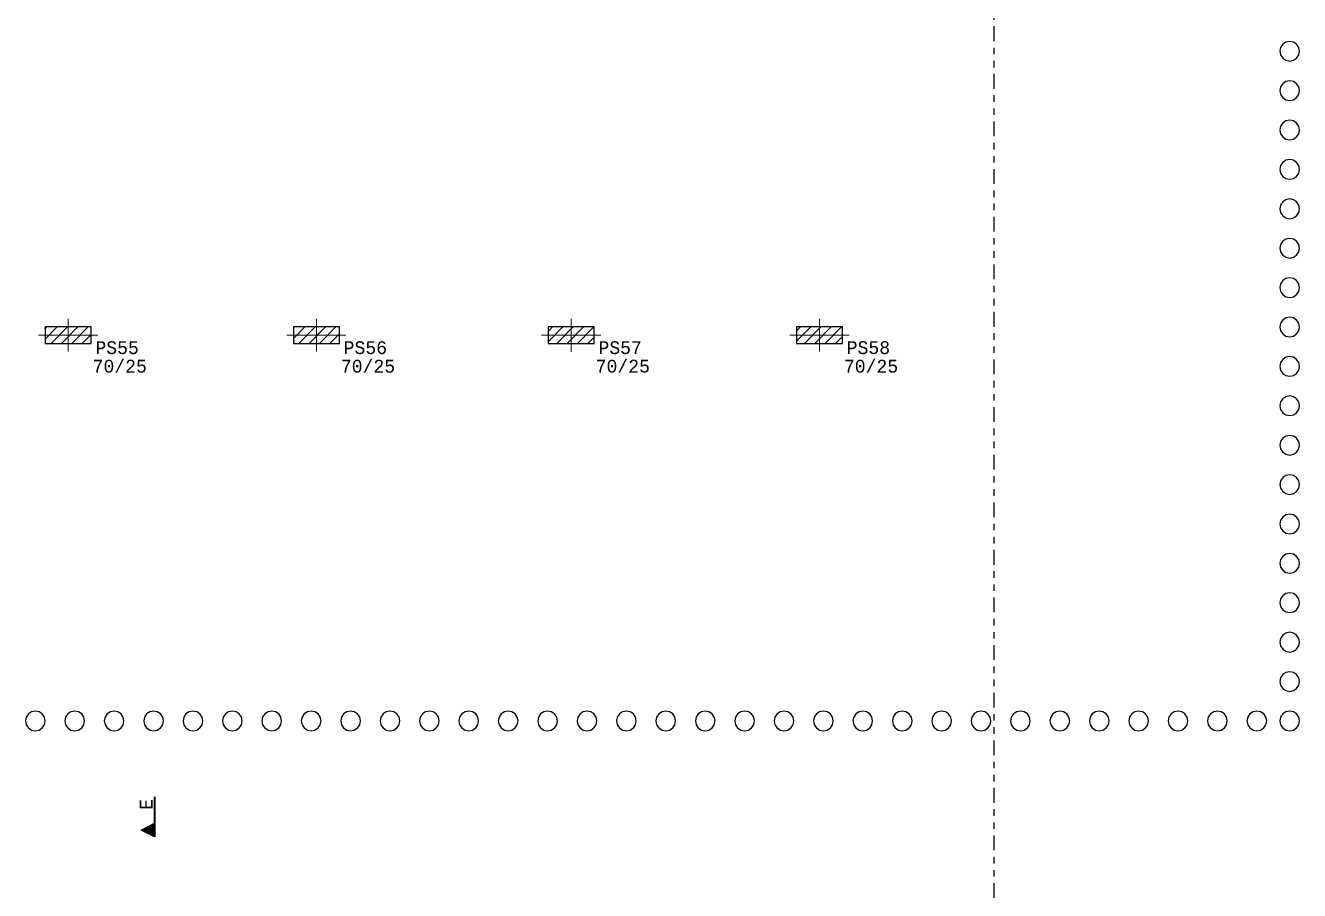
# Model space of a CAD drawing. Header units: millimetres. Extents: x -967 to 563, y -1588 to 506.
# Drawn here: x 81.42 to 100.82, y -275.43 to -262.25 of the extents above; entities that cross this region are included whole.
import ezdxf

# ---------------------------------------------------------------- set-up
doc = ezdxf.new("R2010")
doc.units = ezdxf.units.MM
doc.linetypes.add('CYPE_RAYAPUNTOPUNTO', pattern=[0.45, 0.225, -0.075, 0, -0.075, 0, -0.075])
doc.linetypes.add('DASHDOT', pattern=[1, 0.5, -0.25, 0, -0.25])
for name, color, linetype in [('12', 4, 'Continuous'), ('226', 9, 'Continuous'), ('3', 2, 'Continuous'), ('9', 7, 'Continuous'), ('COTAS', 1, 'Continuous'), ('EIXOS', 8, 'DASHDOT')]:
    doc.layers.add(name, color=color, linetype=linetype)
doc.layers.add('PILAR_EIXOS', color=1, linetype='Continuous', lineweight=0)
doc.styles.add('TQS_LUCIDA_CONSOLE', font='lucon.TTF')
pattern_1 = [(45, (585.15059, -196.08026), (-0.07857724, 0.07857724), [])]

# ---------------------------------------------------------------- blocks, each defined once
blk = doc.blocks.new('Eixos do pilar')
at = {"layer": 'PILAR_EIXOS'}
for p, q in [((0, -0.5), (0, 0.5)), ((-0.5, 0), (0.5, 0))]:
    blk.add_line(p, q, dxfattribs=at)
blk = doc.blocks.new('_CORTEA')
for p, q in [((-1.215955, 0), (-1.008539, 0.414832)), ((-1.213134, 0.001738), (-1.008539, 0.41093)), ((-1.008539, 0.414832), (-0.801992, 0.001738)), ((-1.008539, 0.410929), (-0.803943, 0.001739)), ((0, 0), (-1.215955, 0)), ((-1.213134, 0.001739), (0, 0.001739)), ((-1.198048, 0.03191), (-0.819029, 0.03191)), ((-1.182092, 0.06382), (-0.834984, 0.06382)), ((-1.166137, 0.09573), (-0.85094, 0.09573)), ((-1.150182, 0.12764), (-0.866895, 0.12764)), ((-1.134225, 0.159551), (-0.882851, 0.159551)), ((-1.11827, 0.191461), (-0.898806, 0.191461)), ((-1.102411, 0.223182), (-0.91476, 0.223369)), ((-1.086361, 0.255281), (-0.930716, 0.255281)), ((-1.070407, 0.287191), (-0.946671, 0.287191)), ((-1.054453, 0.319101), (-0.962626, 0.319101)), ((-1.038497, 0.351012), (-0.978581, 0.351012)), ((-1.022543, 0.382922), (-0.994535, 0.382922))]:
    blk.add_line(p, q)
blk.add_lwpolyline([(-1.213134, 0.001739), (-1.008539, 0.410929), (-0.803943, 0.001739), (-1.213134, 0.001739)])
blk = doc.blocks.new('EIXOS DE OBRA TERREO1')
at = {"layer": 'EIXOS', "linetype": 'CYPE_RAYAPUNTOPUNTO'}
blk.add_line((768.3342, -130.4804), (768.3342, -190.271), dxfattribs=at)
blk = doc.blocks.new('MAS. CONTENÇÃO TÉRREO 1 (LO) R0')
at = {"layer": '3', "color": 8}
for points in [[(869.274, -660.426), (869.263, -660.368), (869.23, -660.32), (869.181, -660.287), (869.124, -660.276), (869.067, -660.287), (869.018, -660.32), (868.985, -660.368), (868.974, -660.426), (868.985, -660.483), (869.018, -660.532), (869.067, -660.564), (869.124, -660.576), (869.181, -660.564), (869.23, -660.532), (869.263, -660.483), (869.274, -660.426)], [(869.274, -661.026), (869.263, -660.968), (869.23, -660.92), (869.181, -660.887), (869.124, -660.876), (869.067, -660.887), (869.018, -660.92), (868.985, -660.968), (868.974, -661.026), (868.985, -661.083), (869.018, -661.132), (869.067, -661.164), (869.124, -661.176), (869.181, -661.164), (869.23, -661.132), (869.263, -661.083), (869.274, -661.026)], [(869.274, -661.626), (869.263, -661.568), (869.23, -661.52), (869.181, -661.487), (869.124, -661.476), (869.067, -661.487), (869.018, -661.52), (868.985, -661.568), (868.974, -661.626), (868.985, -661.683), (869.018, -661.732), (869.067, -661.764), (869.124, -661.776), (869.181, -661.764), (869.23, -661.732), (869.263, -661.683), (869.274, -661.626)], [(869.274, -662.226), (869.263, -662.168), (869.23, -662.12), (869.181, -662.087), (869.124, -662.076), (869.067, -662.087), (869.018, -662.12), (868.985, -662.168), (868.974, -662.226), (868.985, -662.283), (869.018, -662.332), (869.067, -662.364), (869.124, -662.376), (869.181, -662.364), (869.23, -662.332), (869.263, -662.283), (869.274, -662.226)], [(869.274, -662.826), (869.263, -662.768), (869.23, -662.72), (869.181, -662.687), (869.124, -662.676), (869.067, -662.687), (869.018, -662.72), (868.985, -662.768), (868.974, -662.826), (868.985, -662.883), (869.018, -662.932), (869.067, -662.964), (869.124, -662.976), (869.181, -662.964), (869.23, -662.932), (869.263, -662.883), (869.274, -662.826)], [(869.274, -663.426), (869.263, -663.368), (869.23, -663.32), (869.181, -663.287), (869.124, -663.276), (869.067, -663.287), (869.018, -663.32), (868.985, -663.368), (868.974, -663.426), (868.985, -663.483), (869.018, -663.532), (869.067, -663.564), (869.124, -663.576), (869.181, -663.564), (869.23, -663.532), (869.263, -663.483), (869.274, -663.426)], [(869.274, -664.026), (869.263, -663.968), (869.23, -663.92), (869.181, -663.887), (869.124, -663.876), (869.067, -663.887), (869.018, -663.92), (868.985, -663.968), (868.974, -664.026), (868.985, -664.083), (869.018, -664.132), (869.067, -664.164), (869.124, -664.176), (869.181, -664.164), (869.23, -664.132), (869.263, -664.083), (869.274, -664.026)], [(869.274, -664.626), (869.263, -664.568), (869.23, -664.52), (869.181, -664.487), (869.124, -664.476), (869.067, -664.487), (869.018, -664.52), (868.985, -664.568), (868.974, -664.626), (868.985, -664.683), (869.018, -664.732), (869.067, -664.764), (869.124, -664.776), (869.181, -664.764), (869.23, -664.732), (869.263, -664.683), (869.274, -664.626)], [(869.274, -665.226), (869.263, -665.168), (869.23, -665.12), (869.181, -665.087), (869.124, -665.076), (869.067, -665.087), (869.018, -665.12), (868.985, -665.168), (868.974, -665.226), (868.985, -665.283), (869.018, -665.332), (869.067, -665.364), (869.124, -665.376), (869.181, -665.364), (869.23, -665.332), (869.263, -665.283), (869.274, -665.226)], [(869.274, -665.826), (869.263, -665.768), (869.23, -665.72), (869.181, -665.687), (869.124, -665.676), (869.067, -665.687), (869.018, -665.72), (868.985, -665.768), (868.974, -665.826), (868.985, -665.883), (869.018, -665.932), (869.067, -665.964), (869.124, -665.976), (869.181, -665.964), (869.23, -665.932), (869.263, -665.883), (869.274, -665.826)], [(869.274, -666.426), (869.263, -666.368), (869.23, -666.32), (869.181, -666.287), (869.124, -666.276), (869.067, -666.287), (869.018, -666.32), (868.985, -666.368), (868.974, -666.426), (868.985, -666.483), (869.018, -666.532), (869.067, -666.564), (869.124, -666.576), (869.181, -666.564), (869.23, -666.532), (869.263, -666.483), (869.274, -666.426)], [(869.274, -667.026), (869.263, -666.968), (869.23, -666.92), (869.181, -666.887), (869.124, -666.876), (869.067, -666.887), (869.018, -666.92), (868.985, -666.968), (868.974, -667.026), (868.985, -667.083), (869.018, -667.132), (869.067, -667.164), (869.124, -667.176), (869.181, -667.164), (869.23, -667.132), (869.263, -667.083), (869.274, -667.026)], [(869.274, -667.626), (869.263, -667.568), (869.23, -667.52), (869.181, -667.487), (869.124, -667.476), (869.067, -667.487), (869.018, -667.52), (868.985, -667.568), (868.974, -667.626), (868.985, -667.683), (869.018, -667.732), (869.067, -667.764), (869.124, -667.776), (869.181, -667.764), (869.23, -667.732), (869.263, -667.683), (869.274, -667.626)], [(869.274, -668.226), (869.263, -668.168), (869.23, -668.12), (869.181, -668.087), (869.124, -668.076), (869.067, -668.087), (869.018, -668.12), (868.985, -668.168), (868.974, -668.226), (868.985, -668.283), (869.018, -668.332), (869.067, -668.364), (869.124, -668.376), (869.181, -668.364), (869.23, -668.332), (869.263, -668.283), (869.274, -668.226)], [(869.274, -668.826), (869.263, -668.768), (869.23, -668.72), (869.181, -668.687), (869.124, -668.676), (869.067, -668.687), (869.018, -668.72), (868.985, -668.768), (868.974, -668.826), (868.985, -668.883), (869.018, -668.932), (869.067, -668.964), (869.124, -668.976), (869.181, -668.964), (869.23, -668.932), (869.263, -668.883), (869.274, -668.826)], [(869.274, -669.426), (869.263, -669.368), (869.23, -669.32), (869.181, -669.287), (869.124, -669.276), (869.067, -669.287), (869.018, -669.32), (868.985, -669.368), (868.974, -669.426), (868.985, -669.483), (869.018, -669.532), (869.067, -669.564), (869.124, -669.576), (869.181, -669.564), (869.23, -669.532), (869.263, -669.483), (869.274, -669.426)], [(869.274, -670.026), (869.263, -669.968), (869.23, -669.92), (869.181, -669.887), (869.124, -669.876), (869.067, -669.887), (869.018, -669.92), (868.985, -669.968), (868.974, -670.026), (868.985, -670.083), (869.018, -670.132), (869.067, -670.164), (869.124, -670.176), (869.181, -670.164), (869.23, -670.132), (869.263, -670.083), (869.274, -670.026)], [(850.174, -670.626), (850.163, -670.568), (850.13, -670.52), (850.081, -670.487), (850.024, -670.476), (849.967, -670.487), (849.918, -670.52), (849.885, -670.568), (849.874, -670.626), (849.885, -670.683), (849.918, -670.732), (849.967, -670.764), (850.024, -670.776), (850.081, -670.764), (850.13, -670.732), (850.163, -670.683), (850.174, -670.626)], [(850.774, -670.626), (850.763, -670.568), (850.73, -670.52), (850.681, -670.487), (850.624, -670.476), (850.567, -670.487), (850.518, -670.52), (850.485, -670.568), (850.474, -670.626), (850.485, -670.683), (850.518, -670.732), (850.567, -670.764), (850.624, -670.776), (850.681, -670.764), (850.73, -670.732), (850.763, -670.683), (850.774, -670.626)], [(851.374, -670.626), (851.363, -670.568), (851.33, -670.52), (851.281, -670.487), (851.224, -670.476), (851.167, -670.487), (851.118, -670.52), (851.085, -670.568), (851.074, -670.626), (851.085, -670.683), (851.118, -670.732), (851.167, -670.764), (851.224, -670.776), (851.281, -670.764), (851.33, -670.732), (851.363, -670.683), (851.374, -670.626)], [(851.974, -670.626), (851.963, -670.568), (851.93, -670.52), (851.881, -670.487), (851.824, -670.476), (851.767, -670.487), (851.718, -670.52), (851.685, -670.568), (851.674, -670.626), (851.685, -670.683), (851.718, -670.732), (851.767, -670.764), (851.824, -670.776), (851.881, -670.764), (851.93, -670.732), (851.963, -670.683), (851.974, -670.626)], [(852.574, -670.626), (852.563, -670.568), (852.53, -670.52), (852.481, -670.487), (852.424, -670.476), (852.367, -670.487), (852.318, -670.52), (852.285, -670.568), (852.274, -670.626), (852.285, -670.683), (852.318, -670.732), (852.367, -670.764), (852.424, -670.776), (852.481, -670.764), (852.53, -670.732), (852.563, -670.683), (852.574, -670.626)], [(853.174, -670.626), (853.163, -670.568), (853.13, -670.52), (853.081, -670.487), (853.024, -670.476), (852.967, -670.487), (852.918, -670.52), (852.885, -670.568), (852.874, -670.626), (852.885, -670.683), (852.918, -670.732), (852.967, -670.764), (853.024, -670.776), (853.081, -670.764), (853.13, -670.732), (853.163, -670.683), (853.174, -670.626)], [(853.774, -670.626), (853.763, -670.568), (853.73, -670.52), (853.681, -670.487), (853.624, -670.476), (853.567, -670.487), (853.518, -670.52), (853.485, -670.568), (853.474, -670.626), (853.485, -670.683), (853.518, -670.732), (853.567, -670.764), (853.624, -670.776), (853.681, -670.764), (853.73, -670.732), (853.763, -670.683), (853.774, -670.626)], [(854.374, -670.626), (854.363, -670.568), (854.33, -670.52), (854.281, -670.487), (854.224, -670.476), (854.167, -670.487), (854.118, -670.52), (854.085, -670.568), (854.074, -670.626), (854.085, -670.683), (854.118, -670.732), (854.167, -670.764), (854.224, -670.776), (854.281, -670.764), (854.33, -670.732), (854.363, -670.683), (854.374, -670.626)], [(854.974, -670.626), (854.963, -670.568), (854.93, -670.52), (854.881, -670.487), (854.824, -670.476), (854.767, -670.487), (854.718, -670.52), (854.685, -670.568), (854.674, -670.626), (854.685, -670.683), (854.718, -670.732), (854.767, -670.764), (854.824, -670.776), (854.881, -670.764), (854.93, -670.732), (854.963, -670.683), (854.974, -670.626)], [(855.574, -670.626), (855.563, -670.568), (855.53, -670.52), (855.481, -670.487), (855.424, -670.476), (855.367, -670.487), (855.318, -670.52), (855.285, -670.568), (855.274, -670.626), (855.285, -670.683), (855.318, -670.732), (855.367, -670.764), (855.424, -670.776), (855.481, -670.764), (855.53, -670.732), (855.563, -670.683), (855.574, -670.626)], [(856.174, -670.626), (856.163, -670.568), (856.13, -670.52), (856.081, -670.487), (856.024, -670.476), (855.967, -670.487), (855.918, -670.52), (855.885, -670.568), (855.874, -670.626), (855.885, -670.683), (855.918, -670.732), (855.967, -670.764), (856.024, -670.776), (856.081, -670.764), (856.13, -670.732), (856.163, -670.683), (856.174, -670.626)], [(856.774, -670.626), (856.763, -670.568), (856.73, -670.52), (856.681, -670.487), (856.624, -670.476), (856.567, -670.487), (856.518, -670.52), (856.485, -670.568), (856.474, -670.626), (856.485, -670.683), (856.518, -670.732), (856.567, -670.764), (856.624, -670.776), (856.681, -670.764), (856.73, -670.732), (856.763, -670.683), (856.774, -670.626)], [(857.374, -670.626), (857.363, -670.568), (857.33, -670.52), (857.281, -670.487), (857.224, -670.476), (857.167, -670.487), (857.118, -670.52), (857.085, -670.568), (857.074, -670.626), (857.085, -670.683), (857.118, -670.732), (857.167, -670.764), (857.224, -670.776), (857.281, -670.764), (857.33, -670.732), (857.363, -670.683), (857.374, -670.626)], [(857.974, -670.626), (857.963, -670.568), (857.93, -670.52), (857.881, -670.487), (857.824, -670.476), (857.767, -670.487), (857.718, -670.52), (857.685, -670.568), (857.674, -670.626), (857.685, -670.683), (857.718, -670.732), (857.767, -670.764), (857.824, -670.776), (857.881, -670.764), (857.93, -670.732), (857.963, -670.683), (857.974, -670.626)], [(858.574, -670.626), (858.563, -670.568), (858.53, -670.52), (858.481, -670.487), (858.424, -670.476), (858.367, -670.487), (858.318, -670.52), (858.285, -670.568), (858.274, -670.626), (858.285, -670.683), (858.318, -670.732), (858.367, -670.764), (858.424, -670.776), (858.481, -670.764), (858.53, -670.732), (858.563, -670.683), (858.574, -670.626)], [(859.174, -670.626), (859.163, -670.568), (859.13, -670.52), (859.081, -670.487), (859.024, -670.476), (858.967, -670.487), (858.918, -670.52), (858.885, -670.568), (858.874, -670.626), (858.885, -670.683), (858.918, -670.732), (858.967, -670.764), (859.024, -670.776), (859.081, -670.764), (859.13, -670.732), (859.163, -670.683), (859.174, -670.626)], [(859.774, -670.626), (859.763, -670.568), (859.73, -670.52), (859.681, -670.487), (859.624, -670.476), (859.567, -670.487), (859.518, -670.52), (859.485, -670.568), (859.474, -670.626), (859.485, -670.683), (859.518, -670.732), (859.567, -670.764), (859.624, -670.776), (859.681, -670.764), (859.73, -670.732), (859.763, -670.683), (859.774, -670.626)], [(860.374, -670.626), (860.363, -670.568), (860.33, -670.52), (860.281, -670.487), (860.224, -670.476), (860.167, -670.487), (860.118, -670.52), (860.085, -670.568), (860.074, -670.626), (860.085, -670.683), (860.118, -670.732), (860.167, -670.764), (860.224, -670.776), (860.281, -670.764), (860.33, -670.732), (860.363, -670.683), (860.374, -670.626)], [(860.974, -670.626), (860.963, -670.568), (860.93, -670.52), (860.881, -670.487), (860.824, -670.476), (860.767, -670.487), (860.718, -670.52), (860.685, -670.568), (860.674, -670.626), (860.685, -670.683), (860.718, -670.732), (860.767, -670.764), (860.824, -670.776), (860.881, -670.764), (860.93, -670.732), (860.963, -670.683), (860.974, -670.626)], [(861.574, -670.626), (861.563, -670.568), (861.53, -670.52), (861.481, -670.487), (861.424, -670.476), (861.367, -670.487), (861.318, -670.52), (861.285, -670.568), (861.274, -670.626), (861.285, -670.683), (861.318, -670.732), (861.367, -670.764), (861.424, -670.776), (861.481, -670.764), (861.53, -670.732), (861.563, -670.683), (861.574, -670.626)], [(862.174, -670.626), (862.163, -670.568), (862.13, -670.52), (862.081, -670.487), (862.024, -670.476), (861.967, -670.487), (861.918, -670.52), (861.885, -670.568), (861.874, -670.626), (861.885, -670.683), (861.918, -670.732), (861.967, -670.764), (862.024, -670.776), (862.081, -670.764), (862.13, -670.732), (862.163, -670.683), (862.174, -670.626)], [(862.774, -670.626), (862.763, -670.568), (862.73, -670.52), (862.681, -670.487), (862.624, -670.476), (862.567, -670.487), (862.518, -670.52), (862.485, -670.568), (862.474, -670.626), (862.485, -670.683), (862.518, -670.732), (862.567, -670.764), (862.624, -670.776), (862.681, -670.764), (862.73, -670.732), (862.763, -670.683), (862.774, -670.626)], [(863.374, -670.626), (863.363, -670.568), (863.33, -670.52), (863.281, -670.487), (863.224, -670.476), (863.167, -670.487), (863.118, -670.52), (863.085, -670.568), (863.074, -670.626), (863.085, -670.683), (863.118, -670.732), (863.167, -670.764), (863.224, -670.776), (863.281, -670.764), (863.33, -670.732), (863.363, -670.683), (863.374, -670.626)], [(863.974, -670.626), (863.963, -670.568), (863.93, -670.52), (863.881, -670.487), (863.824, -670.476), (863.767, -670.487), (863.718, -670.52), (863.685, -670.568), (863.674, -670.626), (863.685, -670.683), (863.718, -670.732), (863.767, -670.764), (863.824, -670.776), (863.881, -670.764), (863.93, -670.732), (863.963, -670.683), (863.974, -670.626)], [(864.574, -670.626), (864.563, -670.568), (864.53, -670.52), (864.481, -670.487), (864.424, -670.476), (864.367, -670.487), (864.318, -670.52), (864.285, -670.568), (864.274, -670.626), (864.285, -670.683), (864.318, -670.732), (864.367, -670.764), (864.424, -670.776), (864.481, -670.764), (864.53, -670.732), (864.563, -670.683), (864.574, -670.626)], [(865.174, -670.626), (865.163, -670.568), (865.13, -670.52), (865.081, -670.487), (865.024, -670.476), (864.967, -670.487), (864.918, -670.52), (864.885, -670.568), (864.874, -670.626), (864.885, -670.683), (864.918, -670.732), (864.967, -670.764), (865.024, -670.776), (865.081, -670.764), (865.13, -670.732), (865.163, -670.683), (865.174, -670.626)], [(865.774, -670.626), (865.763, -670.568), (865.73, -670.52), (865.681, -670.487), (865.624, -670.476), (865.567, -670.487), (865.518, -670.52), (865.485, -670.568), (865.474, -670.626), (865.485, -670.683), (865.518, -670.732), (865.567, -670.764), (865.624, -670.776), (865.681, -670.764), (865.73, -670.732), (865.763, -670.683), (865.774, -670.626)], [(866.374, -670.626), (866.363, -670.568), (866.33, -670.52), (866.281, -670.487), (866.224, -670.476), (866.167, -670.487), (866.118, -670.52), (866.085, -670.568), (866.074, -670.626), (866.085, -670.683), (866.118, -670.732), (866.167, -670.764), (866.224, -670.776), (866.281, -670.764), (866.33, -670.732), (866.363, -670.683), (866.374, -670.626)], [(866.974, -670.626), (866.963, -670.568), (866.93, -670.52), (866.881, -670.487), (866.824, -670.476), (866.767, -670.487), (866.718, -670.52), (866.685, -670.568), (866.674, -670.626), (866.685, -670.683), (866.718, -670.732), (866.767, -670.764), (866.824, -670.776), (866.881, -670.764), (866.93, -670.732), (866.963, -670.683), (866.974, -670.626)], [(867.574, -670.626), (867.563, -670.568), (867.53, -670.52), (867.481, -670.487), (867.424, -670.476), (867.367, -670.487), (867.318, -670.52), (867.285, -670.568), (867.274, -670.626), (867.285, -670.683), (867.318, -670.732), (867.367, -670.764), (867.424, -670.776), (867.481, -670.764), (867.53, -670.732), (867.563, -670.683), (867.574, -670.626)], [(868.174, -670.626), (868.163, -670.568), (868.13, -670.52), (868.081, -670.487), (868.024, -670.476), (867.967, -670.487), (867.918, -670.52), (867.885, -670.568), (867.874, -670.626), (867.885, -670.683), (867.918, -670.732), (867.967, -670.764), (868.024, -670.776), (868.081, -670.764), (868.13, -670.732), (868.163, -670.683), (868.174, -670.626)], [(868.774, -670.626), (868.763, -670.568), (868.73, -670.52), (868.681, -670.487), (868.624, -670.476), (868.567, -670.487), (868.518, -670.52), (868.485, -670.568), (868.474, -670.626), (868.485, -670.683), (868.518, -670.732), (868.567, -670.764), (868.624, -670.776), (868.681, -670.764), (868.73, -670.732), (868.763, -670.683), (868.774, -670.626)], [(869.274, -670.626), (869.263, -670.568), (869.23, -670.52), (869.181, -670.487), (869.124, -670.476), (869.067, -670.487), (869.018, -670.52), (868.985, -670.568), (868.974, -670.626), (868.985, -670.683), (869.018, -670.732), (869.067, -670.764), (869.124, -670.776), (869.181, -670.764), (869.23, -670.732), (869.263, -670.683), (869.274, -670.626)]]:
    blk.add_lwpolyline(points, dxfattribs=at)

msp = doc.modelspace()

# ---------------------------------------------------------------- hatches: boundary and pattern name
at = {"linetype": 'ByBlock'}
h = msp.add_hatch(dxfattribs=at)
h.set_pattern_fill('ANSI31', color=4, scale=0.035)
h.set_pattern_definition(pattern_1)
h.paths.add_polyline_path([(81.7157, -267.0921), (82.4157, -267.0921), (82.4157, -266.8421), (81.7157, -266.8421)])
h = msp.add_hatch(dxfattribs=at)
h.set_pattern_fill('ANSI31', color=4, scale=0.035)
h.set_pattern_definition(pattern_1)
h.paths.add_polyline_path([(85.4957, -267.0921), (86.1957, -267.0921), (86.1957, -266.8421), (85.4957, -266.8421)])
h = msp.add_hatch(dxfattribs=at)
h.set_pattern_fill('ANSI31', color=4, scale=0.035)
h.set_pattern_definition(pattern_1)
h.paths.add_polyline_path([(89.3757, -267.0921), (90.0757, -267.0921), (90.0757, -266.8421), (89.3757, -266.8421)])
h = msp.add_hatch(dxfattribs=at)
h.set_pattern_fill('ANSI31', color=4, scale=0.035)
h.set_pattern_definition(pattern_1)
h.paths.add_polyline_path([(93.1557, -267.0921), (93.8557, -267.0921), (93.8557, -266.8421), (93.1557, -266.8421)])

# ---------------------------------------------------------------- linework, layer by layer
at = {"layer": '3'}
for points in [[(81.7157, -267.0921), (82.4157, -267.0921), (82.4157, -266.8421), (81.7157, -266.8421), (81.7157, -267.0921)], [(85.4957, -267.0921), (86.1957, -267.0921), (86.1957, -266.8421), (85.4957, -266.8421), (85.4957, -267.0921)], [(89.3757, -267.0921), (90.0757, -267.0921), (90.0757, -266.8421), (89.3757, -266.8421), (89.3757, -267.0921)], [(93.1557, -267.0921), (93.8557, -267.0921), (93.8557, -266.8421), (93.1557, -266.8421), (93.1557, -267.0921)]]:
    msp.add_lwpolyline(points, dxfattribs=at)

# ---------------------------------------------------------------- block references
at = {"color": 9, "linetype": 'ByBlock'}
msp.add_blockref('EIXOS DE OBRA TERREO1', (-672.1735, -86.8324), dxfattribs=at)
at = {"layer": '226', "xscale": 0.5, "yscale": 0.5, "zscale": 0.01, "rotation": 90}
msp.add_blockref('_CORTEA', (83.3834, -273.9997), dxfattribs=at)
at = {"layer": 'COTAS', "color": 3, "linetype": 'ByBlock'}
msp.add_blockref('MAS. CONTENÇÃO TÉRREO 1 (LO) R0', (-768.4582, 397.7837), dxfattribs=at)
at = {"layer": 'PILAR_EIXOS', "xscale": 0.9, "yscale": 0.5}
for p in [(82.0657, -266.9671), (85.8457, -266.9671), (89.7257, -266.9685), (93.5057, -266.9671)]:
    msp.add_blockref('Eixos do pilar', p, dxfattribs=at)

# ---------------------------------------------------------------- texts
at = {"layer": '12', "linetype": 'Continuous', "style": 'TQS_LUCIDA_CONSOLE'}
for p in [(82.4382, -267.537), (86.2182, -267.537), (90.0982, -267.537), (93.8782, -267.537)]:
    msp.add_text('70/25', height=0.195, dxfattribs=at).set_placement(p)
at = {"layer": '226', "style": 'TQS_LUCIDA_CONSOLE'}
msp.add_text('E', height=0.195, rotation=90, dxfattribs=at).set_placement((83.3509, -274.1947))
at = {"layer": '9', "linetype": 'Continuous', "style": 'TQS_LUCIDA_CONSOLE'}
for s, p in [('PS55', (82.4807, -267.2546)), ('PS56', (86.2607, -267.2546)), ('PS57', (90.1407, -267.2546)), ('PS58', (93.9207, -267.2546))]:
    msp.add_text(s, height=0.195, dxfattribs=at).set_placement(p)

doc.saveas('drawing.dxf')
